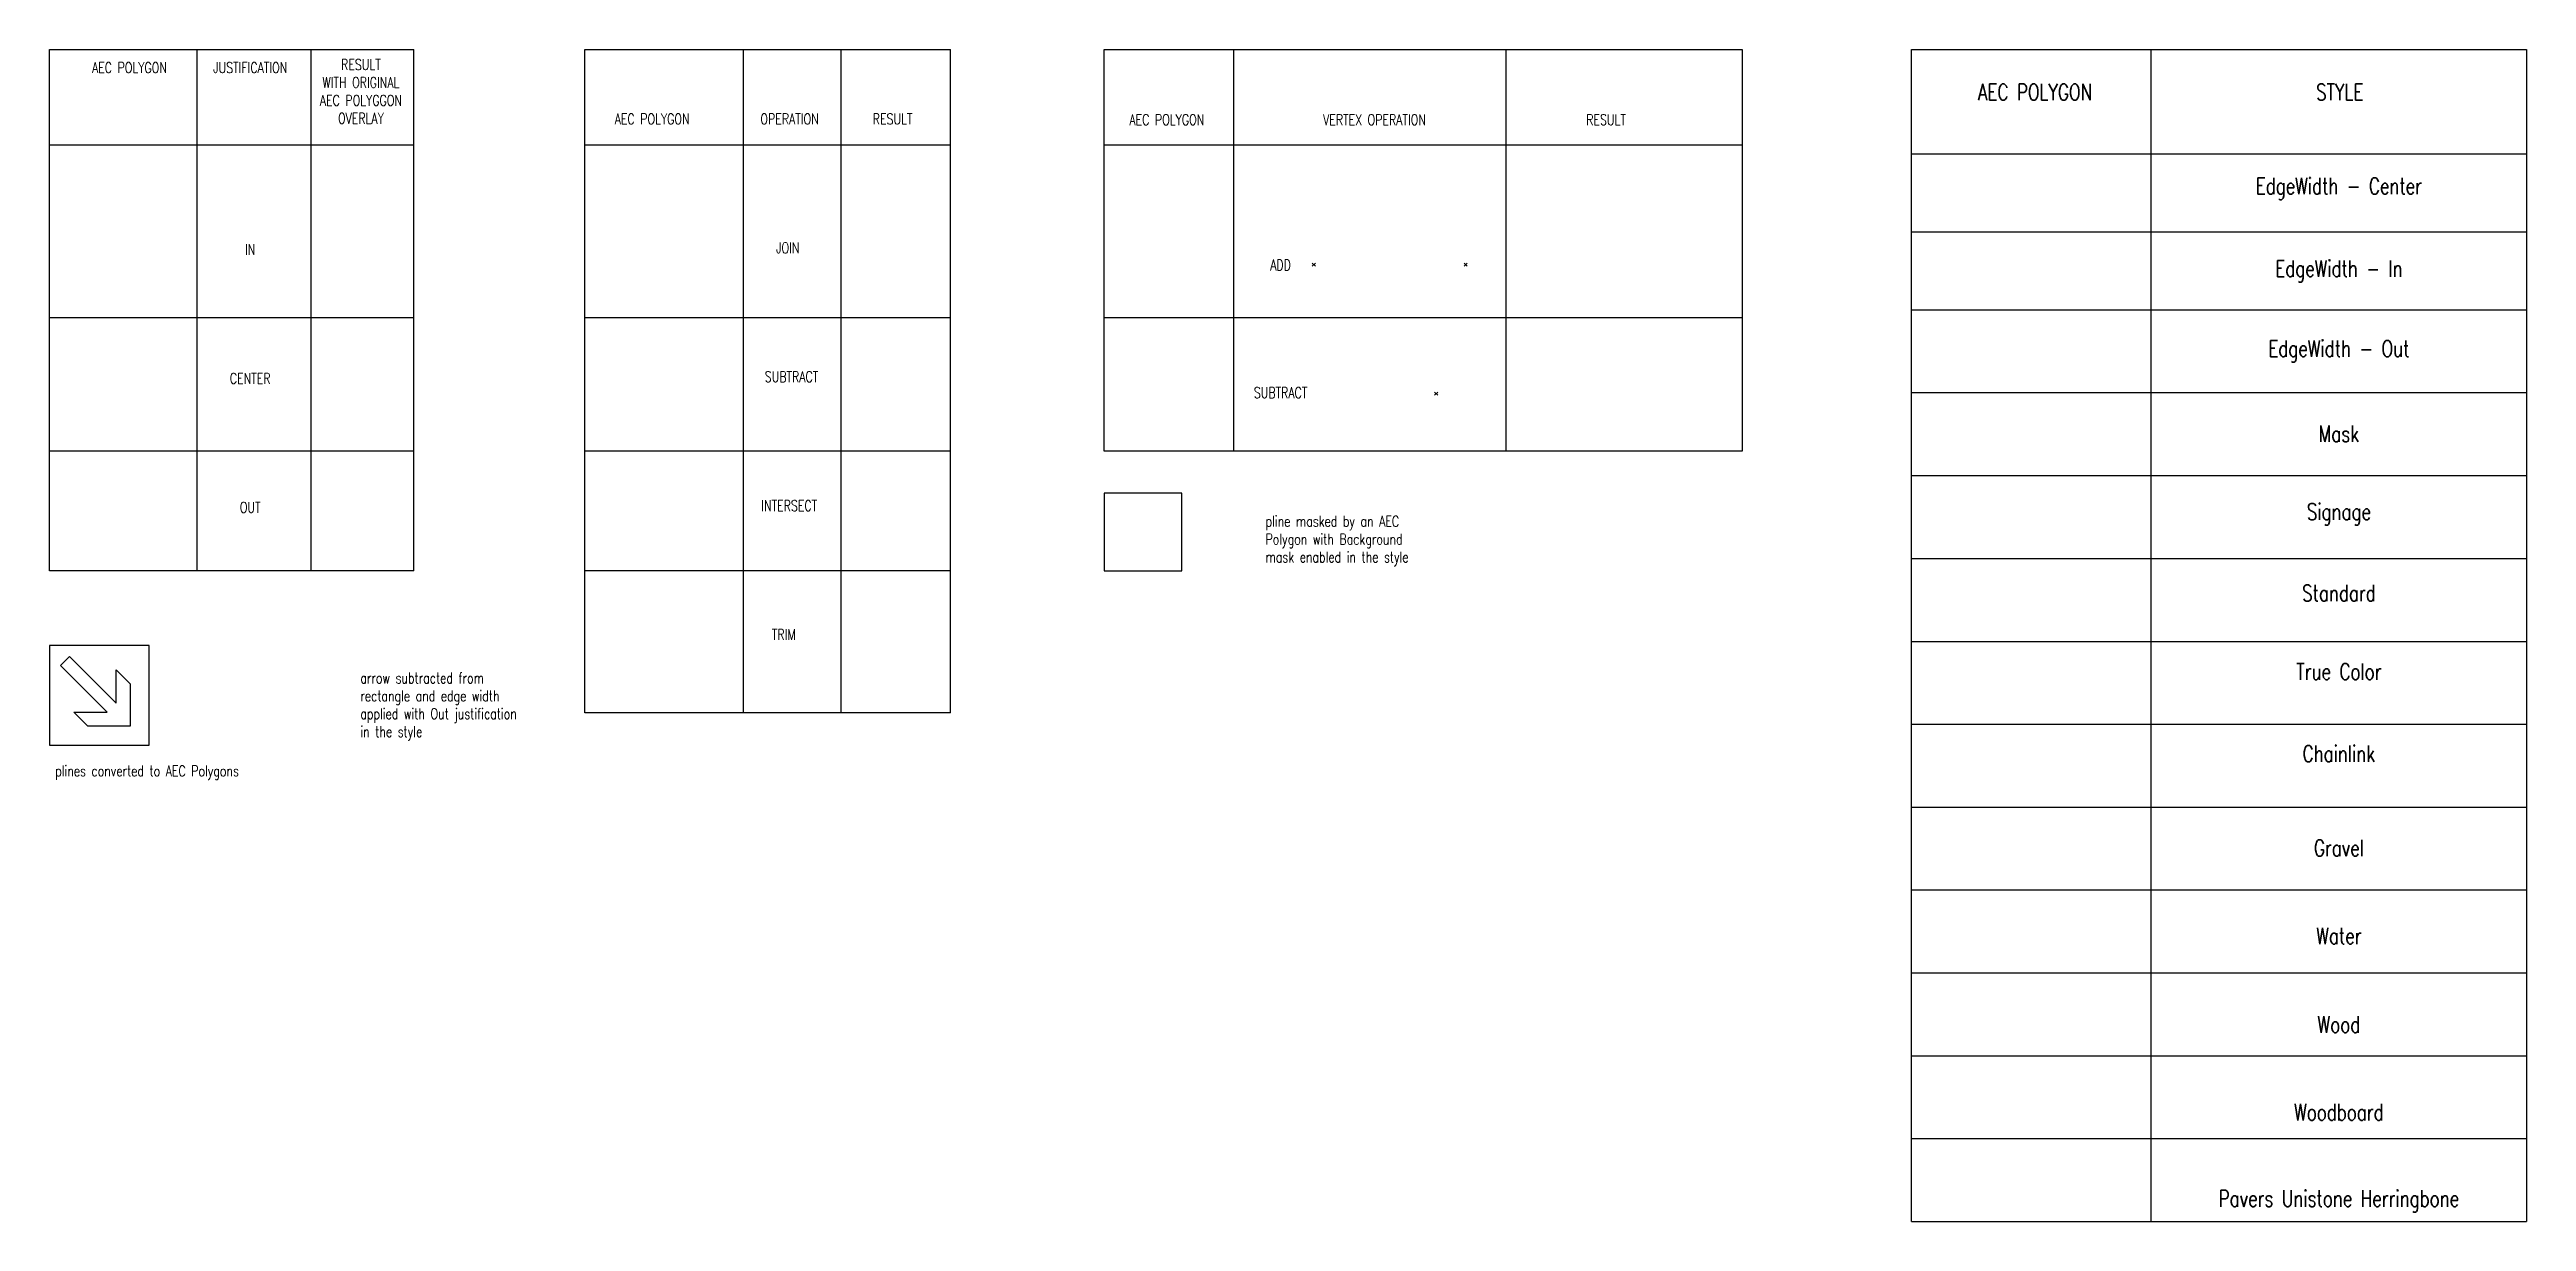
# Model space of a CAD drawing. Header units: millimetres. Extents: x -754 to 22306, y -3014 to 7895.
import ezdxf
from ezdxf.enums import TextEntityAlignment as Align

# ---------------------------------------------------------------- set-up
doc = ezdxf.new("R2010")
doc.units = ezdxf.units.MM
doc.header["$LTSCALE"] = 0.5
doc.header["$PDMODE"] = 3
doc.header["$PDSIZE"] = 15
doc.styles.add('Annotative', font='romans.shx', dxfattribs={"width": 0.75})
doc.styles.get("Standard").update_dxf_attribs({"font": 'romans.shx', "width": 0.75})

msp = doc.modelspace()

# ---------------------------------------------------------------- linework, layer by layer
for p, q in [((-754, 7895), (2638, 7895)), ((-754, 3041), (-754, 7895)), ((621, 3041), (621, 7895)), ((1681, 3041), (1681, 7895)), ((2638, 3041), (2638, 7895)), ((4230, 1720), (4230, 7895)), ((4230, 7895), (7634, 7895)), ((5707, 1720), (5707, 7895)), ((6616, 1720), (6616, 7895)), ((7634, 1720), (7634, 7895)), ((9063, 7895), (15004, 7895)), ((9063, 4156), (9063, 7895)), ((10271, 4156), (10271, 7895)), ((12808, 4156), (12808, 7895)), ((15004, 7895), (15004, 4156)), ((18813, -3014), (18813, 7895)), ((2638, 7005), (-754, 7005)), ((7634, 7005), (4230, 7005)), ((15004, 7005), (9063, 7005)), ((16580, 6923), (22306, 6923)), ((16580, 6198), (22306, 6198)), ((2638, 5396), (-754, 5396)), ((7634, 5396), (4230, 5396)), ((15004, 5396), (9063, 5396)), ((16580, 5472), (22306, 5472)), ((16580, 4701), (22306, 4701)), ((2638, 4156), (-754, 4156)), ((7634, 4156), (4230, 4156)), ((15004, 4156), (9063, 4156)), ((16580, 3929), (22306, 3929)), ((2638, 3041), (-754, 3041)), ((7634, 3041), (4230, 3041)), ((16580, 3158), (22306, 3158)), ((16580, 2386), (22306, 2386)), ((7634, 1720), (4230, 1720)), ((16580, 1615), (22306, 1615)), ((16580, 843), (22306, 843)), ((16580, 72), (22306, 72)), ((16580, -700), (22306, -700)), ((16580, -1471), (22306, -1471)), ((16580, -2243), (22306, -2243)), ((16580, -3014), (22306, -3014))]:
    msp.add_line(p, q)
msp.add_lwpolyline([(16580, -3014), (16580, 7895), (22306, 7895), (22306, -3014)])
msp.add_lwpolyline([(9063, 3041), (9787, 3041), (9787, 3765), (9063, 3765)], close=True)
at = {"color": 5, "linetype": 'ByBlock', "lineweight": -2}
msp.add_lwpolyline([(-754, 1418), (-754, 1418), (175, 1418), (175, 2347), (-754, 2347), (-754, 1418)], dxfattribs=at)
msp.add_lwpolyline([(-568, 2246), (-133, 1811), (-133, 2121), (-2, 1990), (-2, 1595), (-397, 1595), (-528, 1726), (-218, 1726), (-653, 2161)], close=True, dxfattribs=at)
at = {"color": 6}
for p in [(11017, 5892), (12430, 5892), (12156, 4692)]:
    msp.add_point(p, dxfattribs=at)

# ---------------------------------------------------------------- texts
at = {"width": 0.75}
for s, p in [('AEC POLYGON', (-10, 7727)), ('JUSTIFICATION', (1114, 7727)), ('AEC POLYGON', (4856, 7249)), ('OPERATION', (6136, 7249)), ('RESULT', (7095, 7249)), ('AEC POLYGON', (9648, 7241)), ('VERTEX OPERATION', (11581, 7241)), ('RESULT', (13737, 7241)), ('IN', (1114, 6033)), ('JOIN', (6119, 6049)), ('ADD', (10707, 5889)), ('CENTER', (1114, 4833)), ('SUBTRACT', (6154, 4849)), ('SUBTRACT', (10707, 4701)), ('INTERSECT', (6132, 3649)), ('OUT', (1114, 3633)), ('TRIM', (6082, 2449))]:
    msp.add_text(s, height=100, dxfattribs=at).set_placement(p, align=Align.MIDDLE_CENTER)
at = {"style": 'Annotative', "width": 0.75}
for s, p in [('AEC POLYGON', (17731, 7499)), ('STYLE', (20568, 7499))]:
    msp.add_text(s, height=152.4, dxfattribs=at).set_placement(p, align=Align.MIDDLE_CENTER)
at = {"char_height": 100}
for s, insert, width, attachment_point in [('RESULT\\PWITH ORIGINAL\\PAEC POLYGGON\\POVERLAY', (2145, 7805), 895.15, 2), ('pline masked by an AEC Polygon with Background mask enabled in the style', (10567, 3554), 1724.33, 1), ('arrow subtracted from rectangle and edge width applied with Out justification in the style', (2140, 2095), 1724.33, 1), ('plines converted to AEC Polygons', (-701, 1230), 2105.05, 1)]:
    msp.add_mtext(s, dxfattribs=dict(at, insert=insert, width=width, attachment_point=attachment_point))
at = {"char_height": 152.4, "attachment_point": 5, "style": 'Annotative'}
for s, insert in [('EdgeWidth - Center', (20560, 6599)), ('EdgeWidth - In', (20560, 5831)), ('EdgeWidth - Out', (20560, 5086)), ('Mask', (20560, 4318)), ('Standard', (20560, 2835)), ('True Color', (20560, 2105)), ('Chainlink', (20560, 1340)), ('Gravel', (20560, 462)), ('Water', (20560, -356)), ('Wood', (20560, -1181)), ('Woodboard', (20560, -1997)), ('Pavers Unistone Herringbone', (20560, -2826))]:
    msp.add_mtext(s, dxfattribs=dict(at, insert=insert))
at = {"insert": (20560, 3568), "char_height": 152.4, "width": 221.34, "attachment_point": 5, "style": 'Annotative'}
msp.add_mtext('Signage', dxfattribs=at)

doc.saveas('drawing.dxf')
